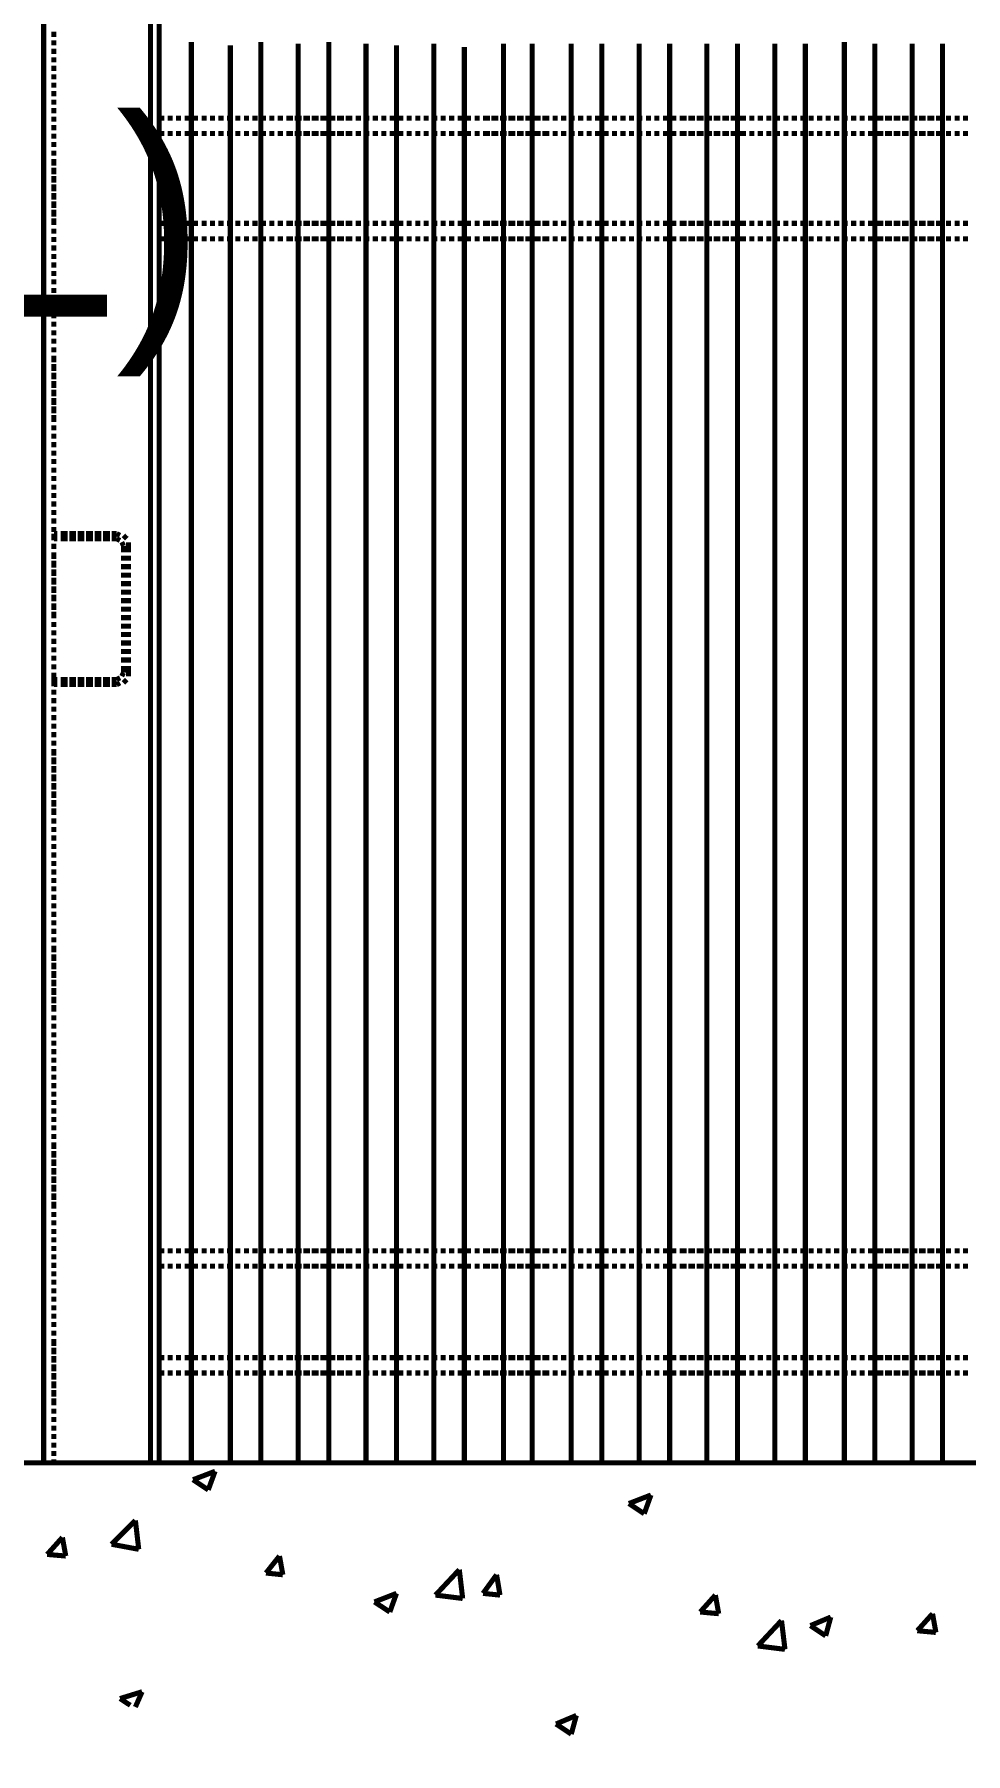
# Model space of a CAD drawing. Extents: x -2.4 to 13.4, y -16 to -5.
# Drawn here: x 5.116 to 6.031, y -13.238 to -11.548 of the extents above; entities that cross this region are included whole.
import ezdxf

# ---------------------------------------------------------------- set-up
doc = ezdxf.new("R2010")
doc.units = 0
doc.header["$MEASUREMENT"] = 0

msp = doc.modelspace()

# ---------------------------------------------------------------- linework, layer by layer
at = {"color": 0, "const_width": 0.005}
for points in [[(5.1253, -12.9522), (5.1253, -7.2188)], [(5.1253, -12.9522), (5.2387, -12.9522), (5.2387, -7.2188)], [(5.2303, -12.9522), (5.2303, -7.2188)], [(5.2387, -11.5955), (5.2387, -11.2688)], [(5.1353, -11.5505), (5.1353, -11.5455)], [(5.1353, -11.5589), (5.1353, -11.5539)], [(5.2704, -11.5555), (5.2704, -12.8822)], [(5.3087, -11.5589), (5.3087, -12.8639)], [(5.3387, -11.5555), (5.3387, -12.8955)], [(5.3753, -11.5572), (5.3753, -12.8588)], [(5.4054, -11.5555), (5.4054, -12.8505)], [(5.442, -11.5572), (5.442, -12.8389)], [(5.472, -11.5589), (5.472, -12.8605)], [(5.5086, -11.5572), (5.5086, -12.8838)], [(5.5386, -11.5605), (5.5386, -12.8538)], [(5.577, -11.5572), (5.577, -12.8722)], [(5.6053, -11.5572), (5.6053, -12.8405)], [(5.6437, -11.5572), (5.6437, -12.8588)], [(5.6737, -11.5572), (5.6737, -12.8672)], [(5.7104, -11.5572), (5.7104, -12.8522)], [(5.7404, -11.5572), (5.7404, -12.8472)], [(5.777, -11.5572), (5.777, -12.8739)], [(5.807, -11.5572), (5.807, -12.8639)], [(5.8437, -11.5572), (5.8437, -12.8872)], [(5.8737, -11.5572), (5.8737, -12.8605)], [(5.912, -11.5555), (5.912, -12.8772)], [(5.942, -11.5572), (5.942, -12.8788)], [(5.9787, -11.5572), (5.9787, -12.8905)], [(6.0086, -11.5572), (6.0086, -12.8772)], [(5.1353, -11.5672), (5.1353, -11.5622)], [(5.1353, -11.5755), (5.1353, -11.5705)], [(5.1353, -11.5839), (5.1353, -11.5788)], [(5.1353, -11.5922), (5.1353, -11.5872)], [(5.1353, -11.6005), (5.1353, -11.5955)], [(5.1353, -11.6088), (5.1353, -11.6038)], [(5.1353, -11.6172), (5.1353, -11.6122)], [(5.1353, -11.6255), (5.1353, -11.6205)], [(5.1353, -11.6338), (5.1353, -11.6288)], [(5.1353, -11.6422), (5.1353, -11.6372)], [(5.1353, -11.6505), (5.1353, -11.6455)], [(5.2387, -11.6305), (5.2437, -11.6305)], [(5.2387, -11.6455), (5.2437, -11.6455)], [(5.247, -11.6305), (5.252, -11.6305)], [(5.247, -11.6455), (5.252, -11.6455)], [(5.2553, -11.6305), (5.2603, -11.6305)], [(5.2553, -11.6455), (5.2603, -11.6455)], [(5.2637, -11.6305), (5.2687, -11.6305)], [(5.2637, -11.6455), (5.2687, -11.6455)], [(5.272, -11.6305), (5.277, -11.6305)], [(5.272, -11.6455), (5.277, -11.6455)], [(5.2804, -11.6305), (5.2853, -11.6305)], [(5.2804, -11.6455), (5.2853, -11.6455)], [(5.2886, -11.6305), (5.2937, -11.6305)], [(5.2886, -11.6455), (5.2937, -11.6455)], [(5.297, -11.6305), (5.302, -11.6305)], [(5.297, -11.6455), (5.302, -11.6455)], [(5.3054, -11.6305), (5.3104, -11.6305)], [(5.3054, -11.6455), (5.3104, -11.6455)], [(5.3137, -11.6305), (5.3186, -11.6305)], [(5.3137, -11.6455), (5.3186, -11.6455)], [(5.322, -11.6305), (5.327, -11.6305)], [(5.322, -11.6455), (5.327, -11.6455)], [(5.3303, -11.6305), (5.3354, -11.6305)], [(5.3303, -11.6455), (5.3354, -11.6455)], [(5.3387, -11.6305), (5.3437, -11.6305)], [(5.3387, -11.6455), (5.3437, -11.6455)], [(5.347, -11.6305), (5.352, -11.6305)], [(5.347, -11.6455), (5.352, -11.6455)], [(5.3553, -11.6305), (5.3603, -11.6305)], [(5.3553, -11.6455), (5.3603, -11.6455)], [(5.3637, -11.6305), (5.3704, -11.6305)], [(5.3637, -11.6455), (5.3704, -11.6455)], [(5.372, -11.6305), (5.3787, -11.6305)], [(5.372, -11.6455), (5.3787, -11.6455)], [(5.3803, -11.6305), (5.387, -11.6305)], [(5.3803, -11.6455), (5.387, -11.6455)], [(5.3887, -11.6305), (5.3954, -11.6305)], [(5.3887, -11.6455), (5.3954, -11.6455)], [(5.397, -11.6305), (5.4037, -11.6305)], [(5.397, -11.6455), (5.4037, -11.6455)], [(5.4054, -11.6305), (5.412, -11.6305)], [(5.4054, -11.6455), (5.412, -11.6455)], [(5.4136, -11.6305), (5.4203, -11.6305)], [(5.4136, -11.6455), (5.4203, -11.6455)], [(5.422, -11.6305), (5.4287, -11.6305)], [(5.422, -11.6455), (5.4287, -11.6455)], [(5.432, -11.6305), (5.437, -11.6305)], [(5.432, -11.6455), (5.437, -11.6455)], [(5.4403, -11.6305), (5.4453, -11.6305)], [(5.4403, -11.6455), (5.4453, -11.6455)], [(5.4487, -11.6305), (5.4537, -11.6305)], [(5.4487, -11.6455), (5.4537, -11.6455)], [(5.457, -11.6305), (5.462, -11.6305)], [(5.457, -11.6455), (5.462, -11.6455)], [(5.4654, -11.6305), (5.4703, -11.6305)], [(5.4654, -11.6455), (5.4703, -11.6455)], [(5.4737, -11.6305), (5.4787, -11.6305)], [(5.4737, -11.6455), (5.4787, -11.6455)], [(5.482, -11.6305), (5.487, -11.6305)], [(5.482, -11.6455), (5.487, -11.6455)], [(5.4904, -11.6305), (5.4954, -11.6305)], [(5.4904, -11.6455), (5.4954, -11.6455)], [(5.4987, -11.6305), (5.5037, -11.6305)], [(5.4987, -11.6455), (5.5037, -11.6455)], [(5.507, -11.6305), (5.512, -11.6305)], [(5.507, -11.6455), (5.512, -11.6455)], [(5.5153, -11.6305), (5.5204, -11.6305)], [(5.5153, -11.6455), (5.5204, -11.6455)], [(5.5237, -11.6305), (5.5287, -11.6305)], [(5.5237, -11.6455), (5.5287, -11.6455)], [(5.532, -11.6305), (5.537, -11.6305)], [(5.532, -11.6455), (5.537, -11.6455)], [(5.5403, -11.6305), (5.5453, -11.6305)], [(5.5403, -11.6455), (5.5453, -11.6455)], [(5.5487, -11.6305), (5.5537, -11.6305)], [(5.5487, -11.6455), (5.5537, -11.6455)], [(5.557, -11.6305), (5.5637, -11.6305)], [(5.557, -11.6455), (5.5637, -11.6455)], [(5.5653, -11.6305), (5.572, -11.6305)], [(5.5653, -11.6455), (5.572, -11.6455)], [(5.5737, -11.6305), (5.5803, -11.6305)], [(5.5737, -11.6455), (5.5803, -11.6455)], [(5.582, -11.6305), (5.5887, -11.6305)], [(5.582, -11.6455), (5.5887, -11.6455)], [(5.5904, -11.6305), (5.597, -11.6305)], [(5.5904, -11.6455), (5.597, -11.6455)], [(5.5987, -11.6305), (5.6053, -11.6305)], [(5.5987, -11.6455), (5.6053, -11.6455)], [(5.607, -11.6305), (5.6137, -11.6305)], [(5.607, -11.6455), (5.6137, -11.6455)], [(5.6154, -11.6305), (5.622, -11.6305)], [(5.6154, -11.6455), (5.622, -11.6455)], [(5.6253, -11.6305), (5.6303, -11.6305)], [(5.6253, -11.6455), (5.6303, -11.6455)], [(5.6336, -11.6305), (5.6387, -11.6305)], [(5.6336, -11.6455), (5.6387, -11.6455)], [(5.642, -11.6305), (5.647, -11.6305)], [(5.642, -11.6455), (5.647, -11.6455)], [(5.6504, -11.6305), (5.6554, -11.6305)], [(5.6504, -11.6455), (5.6554, -11.6455)], [(5.6587, -11.6305), (5.6636, -11.6305)], [(5.6587, -11.6455), (5.6636, -11.6455)], [(5.667, -11.6305), (5.672, -11.6305)], [(5.667, -11.6455), (5.672, -11.6455)], [(5.6753, -11.6305), (5.6804, -11.6305)], [(5.6753, -11.6455), (5.6804, -11.6455)], [(5.6837, -11.6305), (5.6887, -11.6305)], [(5.6837, -11.6455), (5.6887, -11.6455)], [(5.692, -11.6305), (5.697, -11.6305)], [(5.692, -11.6455), (5.697, -11.6455)], [(5.7003, -11.6305), (5.7053, -11.6305)], [(5.7003, -11.6455), (5.7053, -11.6455)], [(5.7087, -11.6305), (5.7137, -11.6305)], [(5.7087, -11.6455), (5.7137, -11.6455)], [(5.717, -11.6305), (5.722, -11.6305)], [(5.717, -11.6455), (5.722, -11.6455)], [(5.7253, -11.6305), (5.7303, -11.6305)], [(5.7253, -11.6455), (5.7303, -11.6455)], [(5.7337, -11.6305), (5.7387, -11.6305)], [(5.7337, -11.6455), (5.7387, -11.6455)], [(5.742, -11.6305), (5.747, -11.6305)], [(5.742, -11.6455), (5.747, -11.6455)], [(5.7503, -11.6305), (5.757, -11.6305)], [(5.7503, -11.6455), (5.757, -11.6455)], [(5.7586, -11.6305), (5.7653, -11.6305)], [(5.7586, -11.6455), (5.7653, -11.6455)], [(5.767, -11.6305), (5.7737, -11.6305)], [(5.767, -11.6455), (5.7737, -11.6455)], [(5.7754, -11.6305), (5.782, -11.6305)], [(5.7754, -11.6455), (5.782, -11.6455)], [(5.7837, -11.6305), (5.7903, -11.6305)], [(5.7837, -11.6455), (5.7903, -11.6455)], [(5.792, -11.6305), (5.7987, -11.6305)], [(5.792, -11.6455), (5.7987, -11.6455)], [(5.8003, -11.6305), (5.807, -11.6305)], [(5.8003, -11.6455), (5.807, -11.6455)], [(5.8087, -11.6305), (5.8153, -11.6305)], [(5.8087, -11.6455), (5.8153, -11.6455)], [(5.8186, -11.6305), (5.8237, -11.6305)], [(5.8186, -11.6455), (5.8237, -11.6455)], [(5.827, -11.6305), (5.832, -11.6305)], [(5.827, -11.6455), (5.832, -11.6455)], [(5.8354, -11.6305), (5.8404, -11.6305)], [(5.8354, -11.6455), (5.8404, -11.6455)], [(5.8437, -11.6305), (5.8487, -11.6305)], [(5.8437, -11.6455), (5.8487, -11.6455)], [(5.852, -11.6305), (5.857, -11.6305)], [(5.852, -11.6455), (5.857, -11.6455)], [(5.8603, -11.6305), (5.8654, -11.6305)], [(5.8603, -11.6455), (5.8654, -11.6455)], [(5.8687, -11.6305), (5.8737, -11.6305)], [(5.8687, -11.6455), (5.8737, -11.6455)], [(5.877, -11.6305), (5.882, -11.6305)], [(5.877, -11.6455), (5.882, -11.6455)], [(5.8853, -11.6305), (5.8903, -11.6305)], [(5.8853, -11.6455), (5.8903, -11.6455)], [(5.8937, -11.6305), (5.8987, -11.6305)], [(5.8937, -11.6455), (5.8987, -11.6455)], [(5.902, -11.6305), (5.907, -11.6305)], [(5.902, -11.6455), (5.907, -11.6455)], [(5.9103, -11.6305), (5.9153, -11.6305)], [(5.9103, -11.6455), (5.9153, -11.6455)], [(5.9187, -11.6305), (5.9237, -11.6305)], [(5.9187, -11.6455), (5.9237, -11.6455)], [(5.927, -11.6305), (5.932, -11.6305)], [(5.927, -11.6455), (5.932, -11.6455)], [(5.9354, -11.6305), (5.9403, -11.6305)], [(5.9354, -11.6455), (5.9403, -11.6455)], [(5.9436, -11.6305), (5.9503, -11.6305)], [(5.9436, -11.6455), (5.9503, -11.6455)], [(5.952, -11.6305), (5.9587, -11.6305)], [(5.952, -11.6455), (5.9587, -11.6455)], [(5.9604, -11.6305), (5.967, -11.6305)], [(5.9604, -11.6455), (5.967, -11.6455)], [(5.9687, -11.6305), (5.9753, -11.6305)], [(5.9687, -11.6455), (5.9753, -11.6455)], [(5.977, -11.6305), (5.9837, -11.6305)], [(5.977, -11.6455), (5.9837, -11.6455)], [(5.9853, -11.6305), (5.992, -11.6305)], [(5.9853, -11.6455), (5.992, -11.6455)], [(5.9937, -11.6305), (6.0003, -11.6305)], [(5.9937, -11.6455), (6.0003, -11.6455)], [(6.002, -11.6305), (6.0086, -11.6305)], [(6.002, -11.6455), (6.0086, -11.6455)], [(6.012, -11.6305), (6.017, -11.6305)], [(6.012, -11.6455), (6.017, -11.6455)], [(6.0204, -11.6305), (6.0254, -11.6305)], [(6.0204, -11.6455), (6.0254, -11.6455)], [(6.0287, -11.6305), (6.0337, -11.6305)], [(6.0287, -11.6455), (6.0337, -11.6455)], [(5.1353, -11.6588), (5.1353, -11.6539)], [(5.1353, -11.6672), (5.1353, -11.6622)], [(5.1353, -11.6772), (5.1353, -11.6705)], [(5.1353, -11.6855), (5.1353, -11.6789)], [(5.1353, -11.6938), (5.1353, -11.6872)], [(5.1353, -11.7022), (5.1353, -11.6955)], [(5.1353, -11.7105), (5.1353, -11.7038)], [(5.1353, -11.7188), (5.1353, -11.7122)], [(5.1353, -11.7272), (5.1353, -11.7205)], [(5.1353, -11.7355), (5.1353, -11.7288)], [(5.1353, -11.7439), (5.1353, -11.7389)], [(5.1353, -11.7522), (5.1353, -11.7472)], [(5.2387, -11.7338), (5.2437, -11.7338)], [(5.247, -11.7338), (5.252, -11.7338)], [(5.2553, -11.7338), (5.2603, -11.7338)], [(5.2637, -11.7338), (5.2687, -11.7338)], [(5.272, -11.7338), (5.277, -11.7338)], [(5.2804, -11.7338), (5.2853, -11.7338)], [(5.2886, -11.7338), (5.2937, -11.7338)], [(5.297, -11.7338), (5.302, -11.7338)], [(5.3054, -11.7338), (5.3104, -11.7338)], [(5.3137, -11.7338), (5.3186, -11.7338)], [(5.322, -11.7338), (5.327, -11.7338)], [(5.3303, -11.7338), (5.3354, -11.7338)], [(5.3387, -11.7338), (5.3437, -11.7338)], [(5.347, -11.7338), (5.352, -11.7338)], [(5.3553, -11.7338), (5.3603, -11.7338)], [(5.3637, -11.7338), (5.3704, -11.7338)], [(5.372, -11.7338), (5.3787, -11.7338)], [(5.3803, -11.7338), (5.387, -11.7338)], [(5.3887, -11.7338), (5.3954, -11.7338)], [(5.397, -11.7338), (5.4037, -11.7338)], [(5.4054, -11.7338), (5.412, -11.7338)], [(5.4136, -11.7338), (5.4203, -11.7338)], [(5.422, -11.7338), (5.4287, -11.7338)], [(5.432, -11.7338), (5.437, -11.7338)], [(5.4403, -11.7338), (5.4453, -11.7338)], [(5.4487, -11.7338), (5.4537, -11.7338)], [(5.457, -11.7338), (5.462, -11.7338)], [(5.4654, -11.7338), (5.4703, -11.7338)], [(5.4737, -11.7338), (5.4787, -11.7338)], [(5.482, -11.7338), (5.487, -11.7338)], [(5.4904, -11.7338), (5.4954, -11.7338)], [(5.4987, -11.7338), (5.5037, -11.7338)], [(5.507, -11.7338), (5.512, -11.7338)], [(5.5153, -11.7338), (5.5204, -11.7338)], [(5.5237, -11.7338), (5.5287, -11.7338)], [(5.532, -11.7338), (5.537, -11.7338)], [(5.5403, -11.7338), (5.5453, -11.7338)], [(5.5487, -11.7338), (5.5537, -11.7338)], [(5.557, -11.7338), (5.5637, -11.7338)], [(5.5653, -11.7338), (5.572, -11.7338)], [(5.5737, -11.7338), (5.5803, -11.7338)], [(5.582, -11.7338), (5.5887, -11.7338)], [(5.5904, -11.7338), (5.597, -11.7338)], [(5.5987, -11.7338), (5.6053, -11.7338)], [(5.607, -11.7338), (5.6137, -11.7338)], [(5.6154, -11.7338), (5.622, -11.7338)], [(5.6253, -11.7338), (5.6303, -11.7338)], [(5.6336, -11.7338), (5.6387, -11.7338)], [(5.642, -11.7338), (5.647, -11.7338)], [(5.6504, -11.7338), (5.6554, -11.7338)], [(5.6587, -11.7338), (5.6636, -11.7338)], [(5.667, -11.7338), (5.672, -11.7338)], [(5.6753, -11.7338), (5.6804, -11.7338)], [(5.6837, -11.7338), (5.6887, -11.7338)], [(5.692, -11.7338), (5.697, -11.7338)], [(5.7003, -11.7338), (5.7053, -11.7338)], [(5.7087, -11.7338), (5.7137, -11.7338)], [(5.717, -11.7338), (5.722, -11.7338)], [(5.7253, -11.7338), (5.7303, -11.7338)], [(5.7337, -11.7338), (5.7387, -11.7338)], [(5.742, -11.7338), (5.747, -11.7338)], [(5.7503, -11.7338), (5.757, -11.7338)], [(5.7586, -11.7338), (5.7653, -11.7338)], [(5.767, -11.7338), (5.7737, -11.7338)], [(5.7754, -11.7338), (5.782, -11.7338)], [(5.7837, -11.7338), (5.7903, -11.7338)], [(5.792, -11.7338), (5.7987, -11.7338)], [(5.8003, -11.7338), (5.807, -11.7338)], [(5.8087, -11.7338), (5.8153, -11.7338)], [(5.8186, -11.7338), (5.8237, -11.7338)], [(5.827, -11.7338), (5.832, -11.7338)], [(5.8354, -11.7338), (5.8404, -11.7338)], [(5.8437, -11.7338), (5.8487, -11.7338)], [(5.852, -11.7338), (5.857, -11.7338)], [(5.8603, -11.7338), (5.8654, -11.7338)], [(5.8687, -11.7338), (5.8737, -11.7338)], [(5.877, -11.7338), (5.882, -11.7338)], [(5.8853, -11.7338), (5.8903, -11.7338)], [(5.8937, -11.7338), (5.8987, -11.7338)], [(5.902, -11.7338), (5.907, -11.7338)], [(5.9103, -11.7338), (5.9153, -11.7338)], [(5.9187, -11.7338), (5.9237, -11.7338)], [(5.927, -11.7338), (5.932, -11.7338)], [(5.9354, -11.7338), (5.9403, -11.7338)], [(5.9436, -11.7338), (5.9503, -11.7338)], [(5.952, -11.7338), (5.9587, -11.7338)], [(5.9604, -11.7338), (5.967, -11.7338)], [(5.9687, -11.7338), (5.9753, -11.7338)], [(5.977, -11.7338), (5.9837, -11.7338)], [(5.9853, -11.7338), (5.992, -11.7338)], [(5.9937, -11.7338), (6.0003, -11.7338)], [(6.002, -11.7338), (6.0086, -11.7338)], [(6.012, -11.7338), (6.017, -11.7338)], [(6.0204, -11.7338), (6.0254, -11.7338)], [(6.0287, -11.7338), (6.0337, -11.7338)], [(5.1353, -11.7605), (5.1353, -11.7555)], [(5.1353, -11.7688), (5.1353, -11.7638)], [(5.2387, -11.7489), (5.2437, -11.7489)], [(5.247, -11.7489), (5.252, -11.7489)], [(5.2553, -11.7489), (5.2603, -11.7489)], [(5.2637, -11.7489), (5.2687, -11.7489)], [(5.272, -11.7489), (5.277, -11.7489)], [(5.2804, -11.7489), (5.2853, -11.7489)], [(5.2886, -11.7489), (5.2937, -11.7489)], [(5.297, -11.7489), (5.302, -11.7489)], [(5.3054, -11.7489), (5.3104, -11.7489)], [(5.3137, -11.7489), (5.3186, -11.7489)], [(5.322, -11.7489), (5.327, -11.7489)], [(5.3303, -11.7489), (5.3354, -11.7489)], [(5.3387, -11.7489), (5.3437, -11.7489)], [(5.347, -11.7489), (5.352, -11.7489)], [(5.3553, -11.7489), (5.3603, -11.7489)], [(5.3637, -11.7489), (5.3704, -11.7489)], [(5.372, -11.7489), (5.3787, -11.7489)], [(5.3803, -11.7489), (5.387, -11.7489)], [(5.3887, -11.7489), (5.3954, -11.7489)], [(5.397, -11.7489), (5.4037, -11.7489)], [(5.4054, -11.7489), (5.412, -11.7489)], [(5.4136, -11.7489), (5.4203, -11.7489)], [(5.422, -11.7489), (5.4287, -11.7489)], [(5.432, -11.7489), (5.437, -11.7489)], [(5.4403, -11.7489), (5.4453, -11.7489)], [(5.4487, -11.7489), (5.4537, -11.7489)], [(5.457, -11.7489), (5.462, -11.7489)], [(5.4654, -11.7489), (5.4703, -11.7489)], [(5.4737, -11.7489), (5.4787, -11.7489)], [(5.482, -11.7489), (5.487, -11.7489)], [(5.4904, -11.7489), (5.4954, -11.7489)], [(5.4987, -11.7489), (5.5037, -11.7489)], [(5.507, -11.7489), (5.512, -11.7489)], [(5.5153, -11.7489), (5.5204, -11.7489)], [(5.5237, -11.7489), (5.5287, -11.7489)], [(5.532, -11.7489), (5.537, -11.7489)], [(5.5403, -11.7489), (5.5453, -11.7489)], [(5.5487, -11.7489), (5.5537, -11.7489)], [(5.557, -11.7489), (5.5637, -11.7489)], [(5.5653, -11.7489), (5.572, -11.7489)], [(5.5737, -11.7489), (5.5803, -11.7489)], [(5.582, -11.7489), (5.5887, -11.7489)], [(5.5904, -11.7489), (5.597, -11.7489)], [(5.5987, -11.7489), (5.6053, -11.7489)], [(5.607, -11.7489), (5.6137, -11.7489)], [(5.6154, -11.7489), (5.622, -11.7489)], [(5.6253, -11.7489), (5.6303, -11.7489)], [(5.6336, -11.7489), (5.6387, -11.7489)], [(5.642, -11.7489), (5.647, -11.7489)], [(5.6504, -11.7489), (5.6554, -11.7489)], [(5.6587, -11.7489), (5.6636, -11.7489)], [(5.667, -11.7489), (5.672, -11.7489)], [(5.6753, -11.7489), (5.6804, -11.7489)], [(5.6837, -11.7489), (5.6887, -11.7489)], [(5.692, -11.7489), (5.697, -11.7489)], [(5.7003, -11.7489), (5.7053, -11.7489)], [(5.7087, -11.7489), (5.7137, -11.7489)], [(5.717, -11.7489), (5.722, -11.7489)], [(5.7253, -11.7489), (5.7303, -11.7489)], [(5.7337, -11.7489), (5.7387, -11.7489)], [(5.742, -11.7489), (5.747, -11.7489)], [(5.7503, -11.7489), (5.757, -11.7489)], [(5.7586, -11.7489), (5.7653, -11.7489)], [(5.767, -11.7489), (5.7737, -11.7489)], [(5.7754, -11.7489), (5.782, -11.7489)], [(5.7837, -11.7489), (5.7903, -11.7489)], [(5.792, -11.7489), (5.7987, -11.7489)], [(5.8003, -11.7489), (5.807, -11.7489)], [(5.8087, -11.7489), (5.8153, -11.7489)], [(5.8186, -11.7489), (5.8237, -11.7489)], [(5.827, -11.7489), (5.832, -11.7489)], [(5.8354, -11.7489), (5.8404, -11.7489)], [(5.8437, -11.7489), (5.8487, -11.7489)], [(5.852, -11.7489), (5.857, -11.7489)], [(5.8603, -11.7489), (5.8654, -11.7489)], [(5.8687, -11.7489), (5.8737, -11.7489)], [(5.877, -11.7489), (5.882, -11.7489)], [(5.8853, -11.7489), (5.8903, -11.7489)], [(5.8937, -11.7489), (5.8987, -11.7489)], [(5.902, -11.7489), (5.907, -11.7489)], [(5.9103, -11.7489), (5.9153, -11.7489)], [(5.9187, -11.7489), (5.9237, -11.7489)], [(5.927, -11.7489), (5.932, -11.7489)], [(5.9354, -11.7489), (5.9403, -11.7489)], [(5.9436, -11.7489), (5.9503, -11.7489)], [(5.952, -11.7489), (5.9587, -11.7489)], [(5.9604, -11.7489), (5.967, -11.7489)], [(5.9687, -11.7489), (5.9753, -11.7489)], [(5.977, -11.7489), (5.9837, -11.7489)], [(5.9853, -11.7489), (5.992, -11.7489)], [(5.9937, -11.7489), (6.0003, -11.7489)], [(6.002, -11.7489), (6.0086, -11.7489)], [(6.012, -11.7489), (6.017, -11.7489)], [(6.0204, -11.7489), (6.0254, -11.7489)], [(6.0287, -11.7489), (6.0337, -11.7489)], [(5.1353, -11.7772), (5.1353, -11.7722)], [(5.1353, -11.7855), (5.1353, -11.7805)], [(5.1353, -11.7938), (5.1353, -11.7888)], [(5.1353, -11.8022), (5.1353, -11.7972)], [(5.1353, -11.8105), (5.1353, -11.8055)], [(5.1353, -11.8188), (5.1353, -11.8138)], [(5.1353, -11.8272), (5.1353, -11.8222)], [(5.1353, -11.8355), (5.1353, -11.8305)], [(5.1353, -11.8438), (5.1353, -11.8389)], [(5.1353, -11.8522), (5.1353, -11.8472)], [(5.1353, -11.8605), (5.1353, -11.8555)], [(5.1353, -11.8705), (5.1353, -11.8639)], [(5.1353, -11.8788), (5.1353, -11.8722)], [(5.1353, -11.8872), (5.1353, -11.8805)], [(5.1353, -11.8955), (5.1353, -11.8888)], [(5.1353, -11.9039), (5.1353, -11.8972)], [(5.1353, -11.9122), (5.1353, -11.9055)], [(5.1353, -11.9205), (5.1353, -11.9138)], [(5.1353, -11.9289), (5.1353, -11.9222)], [(5.1353, -11.9372), (5.1353, -11.9322)], [(5.1353, -11.9455), (5.1353, -11.9405)], [(5.1353, -11.9538), (5.1353, -11.9488)], [(5.1353, -11.9622), (5.1353, -11.9572)], [(5.1353, -11.9705), (5.1353, -11.9655)], [(5.1353, -11.9788), (5.1353, -11.9738)], [(5.1353, -11.9872), (5.1353, -11.9822)], [(5.1353, -11.9955), (5.1353, -11.9905)], [(5.1353, -12.0038), (5.1353, -11.9989)], [(5.1353, -12.0122), (5.1353, -12.0072)], [(5.1353, -12.0205), (5.1353, -12.0155)], [(5.1353, -12.0289), (5.1353, -12.0239)], [(5.1353, -12.0372), (5.1353, -12.0322)], [(5.1353, -12.0388), (5.1387, -12.0388)], [(5.1353, -12.0438), (5.1353, -12.0388)], [(5.1353, -12.0455), (5.1353, -12.0405)], [(5.1353, -12.0438), (5.1387, -12.0438)], [(5.1353, -12.0539), (5.1353, -12.0488)], [(5.142, -12.0388), (5.1487, -12.0388)], [(5.142, -12.0438), (5.1487, -12.0438)], [(5.1504, -12.0388), (5.157, -12.0388)], [(5.1504, -12.0438), (5.157, -12.0438)], [(5.1587, -12.0388), (5.1653, -12.0388)], [(5.1587, -12.0438), (5.1653, -12.0438)], [(5.167, -12.0388), (5.1737, -12.0388)], [(5.167, -12.0438), (5.1737, -12.0438)], [(5.1753, -12.0388), (5.182, -12.0388)], [(5.1753, -12.0438), (5.182, -12.0438)], [(5.1837, -12.0388), (5.1903, -12.0388)], [(5.1837, -12.0438), (5.1903, -12.0438)], [(5.192, -12.0388), (5.197, -12.0388)], [(5.192, -12.0438), (5.197, -12.0438)], [(5.2003, -12.0405), (5.197, -12.0388)], [(5.2003, -12.0455), (5.197, -12.0438)], [(5.2037, -12.0505), (5.202, -12.0472)], [(5.207, -12.0438), (5.2053, -12.0422), (5.2037, -12.0405)], [(5.2037, -12.0505), (5.2037, -12.0572)], [(5.2087, -12.0505), (5.2087, -12.0472)], [(5.2087, -12.0505), (5.2087, -12.0572)], [(5.1353, -12.0638), (5.1353, -12.0572)], [(5.1353, -12.0722), (5.1353, -12.0655)], [(5.2037, -12.0605), (5.2037, -12.0655)], [(5.2037, -12.0688), (5.2037, -12.0738)], [(5.2087, -12.0605), (5.2087, -12.0655)], [(5.2087, -12.0688), (5.2087, -12.0738)], [(5.1353, -12.0805), (5.1353, -12.0738)], [(5.1353, -12.0889), (5.1353, -12.0822)], [(5.2037, -12.0772), (5.2037, -12.0822)], [(5.2037, -12.0855), (5.2037, -12.0905)], [(5.2087, -12.0772), (5.2087, -12.0822)], [(5.2087, -12.0855), (5.2087, -12.0905)], [(5.1353, -12.0972), (5.1353, -12.0905)], [(5.1353, -12.1055), (5.1353, -12.0988)], [(5.2037, -12.0938), (5.2037, -12.0988)], [(5.2037, -12.1022), (5.2037, -12.1072)], [(5.2087, -12.0938), (5.2087, -12.0988)], [(5.2087, -12.1022), (5.2087, -12.1072)], [(5.1353, -12.1139), (5.1353, -12.1072)], [(5.1353, -12.1222), (5.1353, -12.1155)], [(5.2037, -12.1105), (5.2037, -12.1155)], [(5.2037, -12.1189), (5.2037, -12.1239)], [(5.2087, -12.1105), (5.2087, -12.1155)], [(5.2087, -12.1189), (5.2087, -12.1239)], [(5.1353, -12.1305), (5.1353, -12.1255)], [(5.1353, -12.1388), (5.1353, -12.1338)], [(5.2037, -12.1272), (5.2037, -12.1322)], [(5.2037, -12.1355), (5.2037, -12.1405)], [(5.2087, -12.1272), (5.2087, -12.1322)], [(5.2087, -12.1355), (5.2087, -12.1405)], [(5.1353, -12.1472), (5.1353, -12.1422)], [(5.1353, -12.1555), (5.1353, -12.1505)], [(5.2037, -12.1438), (5.2037, -12.1489)], [(5.2037, -12.1522), (5.2037, -12.1572)], [(5.2087, -12.1438), (5.2087, -12.1489)], [(5.2087, -12.1522), (5.2087, -12.1572)], [(5.1353, -12.1638), (5.1353, -12.1588)], [(5.1353, -12.1722), (5.1353, -12.1672)], [(5.2037, -12.1605), (5.2037, -12.1655)], [(5.2037, -12.1688), (5.2037, -12.1755)], [(5.2087, -12.1605), (5.2087, -12.1655)], [(5.2087, -12.1688), (5.2087, -12.1755)], [(5.1353, -12.1805), (5.1353, -12.1755)], [(5.1387, -12.1822), (5.1353, -12.1822), (5.1353, -12.1872)], [(5.1353, -12.1888), (5.1353, -12.1839)], [(5.1387, -12.1872), (5.1353, -12.1872)], [(5.1487, -12.1822), (5.142, -12.1822)], [(5.1487, -12.1872), (5.142, -12.1872)], [(5.157, -12.1822), (5.1504, -12.1822)], [(5.157, -12.1872), (5.1504, -12.1872)], [(5.1653, -12.1822), (5.1587, -12.1822)], [(5.1653, -12.1872), (5.1587, -12.1872)], [(5.1737, -12.1822), (5.167, -12.1822)], [(5.1737, -12.1872), (5.167, -12.1872)], [(5.182, -12.1822), (5.1753, -12.1822)], [(5.182, -12.1872), (5.1753, -12.1872)], [(5.1903, -12.1822), (5.1837, -12.1822)], [(5.1903, -12.1872), (5.1837, -12.1872)], [(5.197, -12.1822), (5.192, -12.1822)], [(5.197, -12.1872), (5.192, -12.1872)], [(5.197, -12.1822), (5.2003, -12.1805)], [(5.197, -12.1872), (5.2003, -12.1855)], [(5.202, -12.1789), (5.2037, -12.1755)], [(5.2037, -12.1855), (5.2053, -12.1839), (5.207, -12.1822)], [(5.2087, -12.1789), (5.2087, -12.1755)], [(5.1353, -12.1972), (5.1353, -12.1922)], [(5.1353, -12.2055), (5.1353, -12.2005)], [(5.1353, -12.2139), (5.1353, -12.2089)], [(5.1353, -12.2222), (5.1353, -12.2172)], [(5.1353, -12.2305), (5.1353, -12.2255)], [(5.1353, -12.2389), (5.1353, -12.2338)], [(5.1353, -12.2472), (5.1353, -12.2422)], [(5.1353, -12.2572), (5.1353, -12.2505)], [(5.1353, -12.2655), (5.1353, -12.2588)], [(5.1353, -12.2739), (5.1353, -12.2672)], [(5.1353, -12.2822), (5.1353, -12.2755)], [(5.1353, -12.2905), (5.1353, -12.2838)], [(5.1353, -12.2988), (5.1353, -12.2922)], [(5.1353, -12.3072), (5.1353, -12.3005)], [(5.1353, -12.3155), (5.1353, -12.3089)], [(5.1353, -12.3238), (5.1353, -12.3188)], [(5.1353, -12.3322), (5.1353, -12.3272)], [(5.1353, -12.3405), (5.1353, -12.3355)], [(5.1353, -12.3488), (5.1353, -12.3438)], [(5.1353, -12.3572), (5.1353, -12.3522)], [(5.1353, -12.3655), (5.1353, -12.3605)], [(5.1353, -12.3739), (5.1353, -12.3689)], [(5.1353, -12.3822), (5.1353, -12.3772)], [(5.1353, -12.3905), (5.1353, -12.3855)], [(5.1353, -12.3989), (5.1353, -12.3938)], [(5.1353, -12.4072), (5.1353, -12.4022)], [(5.1353, -12.4155), (5.1353, -12.4105)], [(5.1353, -12.4238), (5.1353, -12.4188)], [(5.1353, -12.4322), (5.1353, -12.4272)], [(5.1353, -12.4405), (5.1353, -12.4355)], [(5.1353, -12.4505), (5.1353, -12.4438)], [(5.1353, -12.4589), (5.1353, -12.4522)], [(5.1353, -12.4672), (5.1353, -12.4605)], [(5.1353, -12.4755), (5.1353, -12.4688)], [(5.1353, -12.4838), (5.1353, -12.4772)], [(5.1353, -12.4922), (5.1353, -12.4855)], [(5.1353, -12.5005), (5.1353, -12.4939)], [(5.1353, -12.5088), (5.1353, -12.5022)], [(5.1353, -12.5172), (5.1353, -12.5122)], [(5.1353, -12.5255), (5.1353, -12.5205)], [(5.1353, -12.5338), (5.1353, -12.5289)], [(5.1353, -12.5422), (5.1353, -12.5372)], [(5.1353, -12.5505), (5.1353, -12.5455)], [(5.1353, -12.5589), (5.1353, -12.5539)], [(5.1353, -12.5672), (5.1353, -12.5622)], [(5.1353, -12.5755), (5.1353, -12.5705)], [(5.1353, -12.5839), (5.1353, -12.5788)], [(5.1353, -12.5922), (5.1353, -12.5872)], [(5.1353, -12.6005), (5.1353, -12.5955)], [(5.1353, -12.6088), (5.1353, -12.6038)], [(5.2387, -12.9255), (5.2387, -12.5972)], [(5.1353, -12.6172), (5.1353, -12.6122)], [(5.1353, -12.6255), (5.1353, -12.6205)], [(5.1353, -12.6338), (5.1353, -12.6288)], [(5.1353, -12.6438), (5.1353, -12.6372)], [(5.1353, -12.6522), (5.1353, -12.6455)], [(5.1353, -12.6605), (5.1353, -12.6539)], [(5.1353, -12.6688), (5.1353, -12.6622)], [(5.1353, -12.6772), (5.1353, -12.6705)], [(5.1353, -12.6855), (5.1353, -12.6789)], [(5.1353, -12.6938), (5.1353, -12.6872)], [(5.1353, -12.7022), (5.1353, -12.6955)], [(5.1353, -12.7105), (5.1353, -12.7055)], [(5.1353, -12.7188), (5.1353, -12.7139)], [(5.1353, -12.7272), (5.1353, -12.7222)], [(5.1353, -12.7355), (5.1353, -12.7305)], [(5.1353, -12.7439), (5.1353, -12.7389)], [(5.2387, -12.7439), (5.2437, -12.7439)], [(5.247, -12.7439), (5.252, -12.7439)], [(5.2553, -12.7439), (5.2603, -12.7439)], [(5.2637, -12.7439), (5.2687, -12.7439)], [(5.272, -12.7439), (5.277, -12.7439)], [(5.2804, -12.7439), (5.2853, -12.7439)], [(5.2886, -12.7439), (5.2937, -12.7439)], [(5.297, -12.7439), (5.302, -12.7439)], [(5.3054, -12.7439), (5.3104, -12.7439)], [(5.3137, -12.7439), (5.3186, -12.7439)], [(5.322, -12.7439), (5.327, -12.7439)], [(5.3303, -12.7439), (5.3354, -12.7439)], [(5.3387, -12.7439), (5.3437, -12.7439)], [(5.347, -12.7439), (5.352, -12.7439)], [(5.3553, -12.7439), (5.3603, -12.7439)], [(5.3637, -12.7439), (5.3704, -12.7439)], [(5.372, -12.7439), (5.3787, -12.7439)], [(5.3803, -12.7439), (5.387, -12.7439)], [(5.3887, -12.7439), (5.3954, -12.7439)], [(5.397, -12.7439), (5.4037, -12.7439)], [(5.4054, -12.7439), (5.412, -12.7439)], [(5.4136, -12.7439), (5.4203, -12.7439)], [(5.422, -12.7439), (5.4287, -12.7439)], [(5.432, -12.7439), (5.437, -12.7439)], [(5.4403, -12.7439), (5.4453, -12.7439)], [(5.4487, -12.7439), (5.4537, -12.7439)], [(5.457, -12.7439), (5.462, -12.7439)], [(5.4654, -12.7439), (5.4703, -12.7439)], [(5.4737, -12.7439), (5.4787, -12.7439)], [(5.482, -12.7439), (5.487, -12.7439)], [(5.4904, -12.7439), (5.4954, -12.7439)], [(5.4987, -12.7439), (5.5037, -12.7439)], [(5.507, -12.7439), (5.512, -12.7439)], [(5.5153, -12.7439), (5.5204, -12.7439)], [(5.5237, -12.7439), (5.5287, -12.7439)], [(5.532, -12.7439), (5.537, -12.7439)], [(5.5403, -12.7439), (5.5453, -12.7439)], [(5.5487, -12.7439), (5.5537, -12.7439)], [(5.557, -12.7439), (5.5637, -12.7439)], [(5.5653, -12.7439), (5.572, -12.7439)], [(5.5737, -12.7439), (5.5803, -12.7439)], [(5.582, -12.7439), (5.5887, -12.7439)], [(5.5904, -12.7439), (5.597, -12.7439)], [(5.5987, -12.7439), (5.6053, -12.7439)], [(5.607, -12.7439), (5.6137, -12.7439)], [(5.6154, -12.7439), (5.622, -12.7439)], [(5.6253, -12.7439), (5.6303, -12.7439)], [(5.6336, -12.7439), (5.6387, -12.7439)], [(5.642, -12.7439), (5.647, -12.7439)], [(5.6504, -12.7439), (5.6554, -12.7439)], [(5.6587, -12.7439), (5.6636, -12.7439)], [(5.667, -12.7439), (5.672, -12.7439)], [(5.6753, -12.7439), (5.6804, -12.7439)], [(5.6837, -12.7439), (5.6887, -12.7439)], [(5.692, -12.7439), (5.697, -12.7439)], [(5.7003, -12.7439), (5.7053, -12.7439)], [(5.7087, -12.7439), (5.7137, -12.7439)], [(5.717, -12.7439), (5.722, -12.7439)], [(5.7253, -12.7439), (5.7303, -12.7439)], [(5.7337, -12.7439), (5.7387, -12.7439)], [(5.742, -12.7439), (5.747, -12.7439)], [(5.7503, -12.7439), (5.757, -12.7439)], [(5.7586, -12.7439), (5.7653, -12.7439)], [(5.767, -12.7439), (5.7737, -12.7439)], [(5.7754, -12.7439), (5.782, -12.7439)], [(5.7837, -12.7439), (5.7903, -12.7439)], [(5.792, -12.7439), (5.7987, -12.7439)], [(5.8003, -12.7439), (5.807, -12.7439)], [(5.8087, -12.7439), (5.8153, -12.7439)], [(5.8186, -12.7439), (5.8237, -12.7439)], [(5.827, -12.7439), (5.832, -12.7439)], [(5.8354, -12.7439), (5.8404, -12.7439)], [(5.8437, -12.7439), (5.8487, -12.7439)], [(5.852, -12.7439), (5.857, -12.7439)], [(5.8603, -12.7439), (5.8654, -12.7439)], [(5.8687, -12.7439), (5.8737, -12.7439)], [(5.877, -12.7439), (5.882, -12.7439)], [(5.8853, -12.7439), (5.8903, -12.7439)], [(5.8937, -12.7439), (5.8987, -12.7439)], [(5.902, -12.7439), (5.907, -12.7439)], [(5.9103, -12.7439), (5.9153, -12.7439)], [(5.9187, -12.7439), (5.9237, -12.7439)], [(5.927, -12.7439), (5.932, -12.7439)], [(5.9354, -12.7439), (5.9403, -12.7439)], [(5.9436, -12.7439), (5.9503, -12.7439)], [(5.952, -12.7439), (5.9587, -12.7439)], [(5.9604, -12.7439), (5.967, -12.7439)], [(5.9687, -12.7439), (5.9753, -12.7439)], [(5.977, -12.7439), (5.9837, -12.7439)], [(5.9853, -12.7439), (5.992, -12.7439)], [(5.9937, -12.7439), (6.0003, -12.7439)], [(6.002, -12.7439), (6.0086, -12.7439)], [(6.012, -12.7439), (6.017, -12.7439)], [(6.0204, -12.7439), (6.0254, -12.7439)], [(6.0287, -12.7439), (6.0337, -12.7439)], [(5.1353, -12.7522), (5.1353, -12.7472)], [(5.1353, -12.7605), (5.1353, -12.7555)], [(5.2387, -12.7588), (5.2437, -12.7588)], [(5.247, -12.7588), (5.252, -12.7588)], [(5.2553, -12.7588), (5.2603, -12.7588)], [(5.2637, -12.7588), (5.2687, -12.7588)], [(5.272, -12.7588), (5.277, -12.7588)], [(5.2804, -12.7588), (5.2853, -12.7588)], [(5.2886, -12.7588), (5.2937, -12.7588)], [(5.297, -12.7588), (5.302, -12.7588)], [(5.3054, -12.7588), (5.3104, -12.7588)], [(5.3137, -12.7588), (5.3186, -12.7588)], [(5.322, -12.7588), (5.327, -12.7588)], [(5.3303, -12.7588), (5.3354, -12.7588)], [(5.3387, -12.7588), (5.3437, -12.7588)], [(5.347, -12.7588), (5.352, -12.7588)], [(5.3553, -12.7588), (5.3603, -12.7588)], [(5.3637, -12.7588), (5.3704, -12.7588)], [(5.372, -12.7588), (5.3787, -12.7588)], [(5.3803, -12.7588), (5.387, -12.7588)], [(5.3887, -12.7588), (5.3954, -12.7588)], [(5.397, -12.7588), (5.4037, -12.7588)], [(5.4054, -12.7588), (5.412, -12.7588)], [(5.4136, -12.7588), (5.4203, -12.7588)], [(5.422, -12.7588), (5.4287, -12.7588)], [(5.432, -12.7588), (5.437, -12.7588)], [(5.4403, -12.7588), (5.4453, -12.7588)], [(5.4487, -12.7588), (5.4537, -12.7588)], [(5.457, -12.7588), (5.462, -12.7588)], [(5.4654, -12.7588), (5.4703, -12.7588)], [(5.4737, -12.7588), (5.4787, -12.7588)], [(5.482, -12.7588), (5.487, -12.7588)], [(5.4904, -12.7588), (5.4954, -12.7588)], [(5.4987, -12.7588), (5.5037, -12.7588)], [(5.507, -12.7588), (5.512, -12.7588)], [(5.5153, -12.7588), (5.5204, -12.7588)], [(5.5237, -12.7588), (5.5287, -12.7588)], [(5.532, -12.7588), (5.537, -12.7588)], [(5.5403, -12.7588), (5.5453, -12.7588)], [(5.5487, -12.7588), (5.5537, -12.7588)], [(5.557, -12.7588), (5.5637, -12.7588)], [(5.5653, -12.7588), (5.572, -12.7588)], [(5.5737, -12.7588), (5.5803, -12.7588)], [(5.582, -12.7588), (5.5887, -12.7588)], [(5.5904, -12.7588), (5.597, -12.7588)], [(5.5987, -12.7588), (5.6053, -12.7588)], [(5.607, -12.7588), (5.6137, -12.7588)], [(5.6154, -12.7588), (5.622, -12.7588)], [(5.6253, -12.7588), (5.6303, -12.7588)], [(5.6336, -12.7588), (5.6387, -12.7588)], [(5.642, -12.7588), (5.647, -12.7588)], [(5.6504, -12.7588), (5.6554, -12.7588)], [(5.6587, -12.7588), (5.6636, -12.7588)], [(5.667, -12.7588), (5.672, -12.7588)], [(5.6753, -12.7588), (5.6804, -12.7588)], [(5.6837, -12.7588), (5.6887, -12.7588)], [(5.692, -12.7588), (5.697, -12.7588)], [(5.7003, -12.7588), (5.7053, -12.7588)], [(5.7087, -12.7588), (5.7137, -12.7588)], [(5.717, -12.7588), (5.722, -12.7588)], [(5.7253, -12.7588), (5.7303, -12.7588)], [(5.7337, -12.7588), (5.7387, -12.7588)], [(5.742, -12.7588), (5.747, -12.7588)], [(5.7503, -12.7588), (5.757, -12.7588)], [(5.7586, -12.7588), (5.7653, -12.7588)], [(5.767, -12.7588), (5.7737, -12.7588)], [(5.7754, -12.7588), (5.782, -12.7588)], [(5.7837, -12.7588), (5.7903, -12.7588)], [(5.792, -12.7588), (5.7987, -12.7588)], [(5.8003, -12.7588), (5.807, -12.7588)], [(5.8087, -12.7588), (5.8153, -12.7588)], [(5.8186, -12.7588), (5.8237, -12.7588)], [(5.827, -12.7588), (5.832, -12.7588)], [(5.8354, -12.7588), (5.8404, -12.7588)], [(5.8437, -12.7588), (5.8487, -12.7588)], [(5.852, -12.7588), (5.857, -12.7588)], [(5.8603, -12.7588), (5.8654, -12.7588)], [(5.8687, -12.7588), (5.8737, -12.7588)], [(5.877, -12.7588), (5.882, -12.7588)], [(5.8853, -12.7588), (5.8903, -12.7588)], [(5.8937, -12.7588), (5.8987, -12.7588)], [(5.902, -12.7588), (5.907, -12.7588)], [(5.9103, -12.7588), (5.9153, -12.7588)], [(5.9187, -12.7588), (5.9237, -12.7588)], [(5.927, -12.7588), (5.932, -12.7588)], [(5.9354, -12.7588), (5.9403, -12.7588)], [(5.9436, -12.7588), (5.9503, -12.7588)], [(5.952, -12.7588), (5.9587, -12.7588)], [(5.9604, -12.7588), (5.967, -12.7588)], [(5.9687, -12.7588), (5.9753, -12.7588)], [(5.977, -12.7588), (5.9837, -12.7588)], [(5.9853, -12.7588), (5.992, -12.7588)], [(5.9937, -12.7588), (6.0003, -12.7588)], [(6.002, -12.7588), (6.0086, -12.7588)], [(6.012, -12.7588), (6.017, -12.7588)], [(6.0204, -12.7588), (6.0254, -12.7588)], [(6.0287, -12.7588), (6.0337, -12.7588)], [(5.1353, -12.7688), (5.1353, -12.7638)], [(5.1353, -12.7772), (5.1353, -12.7722)], [(5.1353, -12.7855), (5.1353, -12.7805)], [(5.1353, -12.7938), (5.1353, -12.7888)], [(5.1353, -12.8022), (5.1353, -12.7972)], [(5.1353, -12.8105), (5.1353, -12.8055)], [(5.1353, -12.8188), (5.1353, -12.8138)], [(5.1353, -12.8272), (5.1353, -12.8222)], [(5.1353, -12.8372), (5.1353, -12.8305)], [(5.1353, -12.8455), (5.1353, -12.8389)], [(5.2704, -12.8355), (5.2704, -12.9522)], [(5.3087, -12.8355), (5.3087, -12.9522)], [(5.3387, -12.8355), (5.3387, -12.9522)], [(5.3753, -12.8355), (5.3753, -12.9522)], [(5.4054, -12.8355), (5.4054, -12.9522)], [(5.442, -12.8355), (5.442, -12.9522)], [(5.472, -12.8355), (5.472, -12.9522)], [(5.5086, -12.8355), (5.5086, -12.9522)], [(5.5386, -12.8355), (5.5386, -12.9522)], [(5.577, -12.8355), (5.577, -12.9522)], [(5.6053, -12.8355), (5.6053, -12.9522)], [(5.6437, -12.8355), (5.6437, -12.9522)], [(5.6737, -12.8355), (5.6737, -12.9522)], [(5.7104, -12.8355), (5.7104, -12.9522)], [(5.7404, -12.8355), (5.7404, -12.9522)], [(5.777, -12.8355), (5.777, -12.9522)], [(5.807, -12.8355), (5.807, -12.9522)], [(5.8437, -12.8355), (5.8437, -12.9522)], [(5.8737, -12.8355), (5.8737, -12.9522)], [(5.912, -12.8355), (5.912, -12.9522)], [(5.942, -12.8355), (5.942, -12.9522)], [(5.9787, -12.8355), (5.9787, -12.9522)], [(6.0086, -12.8355), (6.0086, -12.9522)], [(5.1353, -12.8538), (5.1353, -12.8472)], [(5.1353, -12.8622), (5.1353, -12.8555)], [(5.2387, -12.8488), (5.2437, -12.8488)], [(5.247, -12.8488), (5.252, -12.8488)], [(5.2553, -12.8488), (5.2603, -12.8488)], [(5.2637, -12.8488), (5.2687, -12.8488)], [(5.272, -12.8488), (5.277, -12.8488)], [(5.2804, -12.8488), (5.2853, -12.8488)], [(5.2886, -12.8488), (5.2937, -12.8488)], [(5.297, -12.8488), (5.302, -12.8488)], [(5.3054, -12.8488), (5.3104, -12.8488)], [(5.3137, -12.8488), (5.3186, -12.8488)], [(5.322, -12.8488), (5.327, -12.8488)], [(5.3303, -12.8488), (5.3354, -12.8488)], [(5.3387, -12.8488), (5.3437, -12.8488)], [(5.347, -12.8488), (5.352, -12.8488)], [(5.3553, -12.8488), (5.3603, -12.8488)], [(5.3637, -12.8488), (5.3704, -12.8488)], [(5.372, -12.8488), (5.3787, -12.8488)], [(5.3803, -12.8488), (5.387, -12.8488)], [(5.3887, -12.8488), (5.3954, -12.8488)], [(5.397, -12.8488), (5.4037, -12.8488)], [(5.4054, -12.8488), (5.412, -12.8488)], [(5.4136, -12.8488), (5.4203, -12.8488)], [(5.422, -12.8488), (5.4287, -12.8488)], [(5.432, -12.8488), (5.437, -12.8488)], [(5.4403, -12.8488), (5.4453, -12.8488)], [(5.4487, -12.8488), (5.4537, -12.8488)], [(5.457, -12.8488), (5.462, -12.8488)], [(5.4654, -12.8488), (5.4703, -12.8488)], [(5.4737, -12.8488), (5.4787, -12.8488)], [(5.482, -12.8488), (5.487, -12.8488)], [(5.4904, -12.8488), (5.4954, -12.8488)], [(5.4987, -12.8488), (5.5037, -12.8488)], [(5.507, -12.8488), (5.512, -12.8488)], [(5.5153, -12.8488), (5.5204, -12.8488)], [(5.5237, -12.8488), (5.5287, -12.8488)], [(5.532, -12.8488), (5.537, -12.8488)], [(5.5403, -12.8488), (5.5453, -12.8488)], [(5.5487, -12.8488), (5.5537, -12.8488)], [(5.557, -12.8488), (5.5637, -12.8488)], [(5.5653, -12.8488), (5.572, -12.8488)], [(5.5737, -12.8488), (5.5803, -12.8488)], [(5.582, -12.8488), (5.5887, -12.8488)], [(5.5904, -12.8488), (5.597, -12.8488)], [(5.5987, -12.8488), (5.6053, -12.8488)], [(5.607, -12.8488), (5.6137, -12.8488)], [(5.6154, -12.8488), (5.622, -12.8488)], [(5.6253, -12.8488), (5.6303, -12.8488)], [(5.6336, -12.8488), (5.6387, -12.8488)], [(5.642, -12.8488), (5.647, -12.8488)], [(5.6504, -12.8488), (5.6554, -12.8488)], [(5.6587, -12.8488), (5.6636, -12.8488)], [(5.667, -12.8488), (5.672, -12.8488)], [(5.6753, -12.8488), (5.6804, -12.8488)], [(5.6837, -12.8488), (5.6887, -12.8488)], [(5.692, -12.8488), (5.697, -12.8488)], [(5.7003, -12.8488), (5.7053, -12.8488)], [(5.7087, -12.8488), (5.7137, -12.8488)], [(5.717, -12.8488), (5.722, -12.8488)], [(5.7253, -12.8488), (5.7303, -12.8488)], [(5.7337, -12.8488), (5.7387, -12.8488)], [(5.742, -12.8488), (5.747, -12.8488)], [(5.7503, -12.8488), (5.757, -12.8488)], [(5.7586, -12.8488), (5.7653, -12.8488)], [(5.767, -12.8488), (5.7737, -12.8488)], [(5.7754, -12.8488), (5.782, -12.8488)], [(5.7837, -12.8488), (5.7903, -12.8488)], [(5.792, -12.8488), (5.7987, -12.8488)], [(5.8003, -12.8488), (5.807, -12.8488)], [(5.8087, -12.8488), (5.8153, -12.8488)], [(5.8186, -12.8488), (5.8237, -12.8488)], [(5.827, -12.8488), (5.832, -12.8488)], [(5.8354, -12.8488), (5.8404, -12.8488)], [(5.8437, -12.8488), (5.8487, -12.8488)], [(5.852, -12.8488), (5.857, -12.8488)], [(5.8603, -12.8488), (5.8654, -12.8488)], [(5.8687, -12.8488), (5.8737, -12.8488)], [(5.877, -12.8488), (5.882, -12.8488)], [(5.8853, -12.8488), (5.8903, -12.8488)], [(5.8937, -12.8488), (5.8987, -12.8488)], [(5.902, -12.8488), (5.907, -12.8488)], [(5.9103, -12.8488), (5.9153, -12.8488)], [(5.9187, -12.8488), (5.9237, -12.8488)], [(5.927, -12.8488), (5.932, -12.8488)], [(5.9354, -12.8488), (5.9403, -12.8488)], [(5.9436, -12.8488), (5.9503, -12.8488)], [(5.952, -12.8488), (5.9587, -12.8488)], [(5.9604, -12.8488), (5.967, -12.8488)], [(5.9687, -12.8488), (5.9753, -12.8488)], [(5.977, -12.8488), (5.9837, -12.8488)], [(5.9853, -12.8488), (5.992, -12.8488)], [(5.9937, -12.8488), (6.0003, -12.8488)], [(6.002, -12.8488), (6.0086, -12.8488)], [(6.012, -12.8488), (6.017, -12.8488)], [(6.0204, -12.8488), (6.0254, -12.8488)], [(6.0287, -12.8488), (6.0337, -12.8488)], [(5.1353, -12.8705), (5.1353, -12.8639)], [(5.1353, -12.8788), (5.1353, -12.8722)], [(5.2387, -12.8639), (5.2437, -12.8639)], [(5.247, -12.8639), (5.252, -12.8639)], [(5.2553, -12.8639), (5.2603, -12.8639)], [(5.2637, -12.8639), (5.2687, -12.8639)], [(5.272, -12.8639), (5.277, -12.8639)], [(5.2804, -12.8639), (5.2853, -12.8639)], [(5.2886, -12.8639), (5.2937, -12.8639)], [(5.297, -12.8639), (5.302, -12.8639)], [(5.3054, -12.8639), (5.3104, -12.8639)], [(5.3137, -12.8639), (5.3186, -12.8639)], [(5.322, -12.8639), (5.327, -12.8639)], [(5.3303, -12.8639), (5.3354, -12.8639)], [(5.3387, -12.8639), (5.3437, -12.8639)], [(5.347, -12.8639), (5.352, -12.8639)], [(5.3553, -12.8639), (5.3603, -12.8639)], [(5.3637, -12.8639), (5.3704, -12.8639)], [(5.372, -12.8639), (5.3787, -12.8639)], [(5.3803, -12.8639), (5.387, -12.8639)], [(5.3887, -12.8639), (5.3954, -12.8639)], [(5.397, -12.8639), (5.4037, -12.8639)], [(5.4054, -12.8639), (5.412, -12.8639)], [(5.4136, -12.8639), (5.4203, -12.8639)], [(5.422, -12.8639), (5.4287, -12.8639)], [(5.432, -12.8639), (5.437, -12.8639)], [(5.4403, -12.8639), (5.4453, -12.8639)], [(5.4487, -12.8639), (5.4537, -12.8639)], [(5.457, -12.8639), (5.462, -12.8639)], [(5.4654, -12.8639), (5.4703, -12.8639)], [(5.4737, -12.8639), (5.4787, -12.8639)], [(5.482, -12.8639), (5.487, -12.8639)], [(5.4904, -12.8639), (5.4954, -12.8639)], [(5.4987, -12.8639), (5.5037, -12.8639)], [(5.507, -12.8639), (5.512, -12.8639)], [(5.5153, -12.8639), (5.5204, -12.8639)], [(5.5237, -12.8639), (5.5287, -12.8639)], [(5.532, -12.8639), (5.537, -12.8639)], [(5.5403, -12.8639), (5.5453, -12.8639)], [(5.5487, -12.8639), (5.5537, -12.8639)], [(5.557, -12.8639), (5.5637, -12.8639)], [(5.5653, -12.8639), (5.572, -12.8639)], [(5.5737, -12.8639), (5.5803, -12.8639)], [(5.582, -12.8639), (5.5887, -12.8639)], [(5.5904, -12.8639), (5.597, -12.8639)], [(5.5987, -12.8639), (5.6053, -12.8639)], [(5.607, -12.8639), (5.6137, -12.8639)], [(5.6154, -12.8639), (5.622, -12.8639)], [(5.6253, -12.8639), (5.6303, -12.8639)], [(5.6336, -12.8639), (5.6387, -12.8639)], [(5.642, -12.8639), (5.647, -12.8639)], [(5.6504, -12.8639), (5.6554, -12.8639)], [(5.6587, -12.8639), (5.6636, -12.8639)], [(5.667, -12.8639), (5.672, -12.8639)], [(5.6753, -12.8639), (5.6804, -12.8639)], [(5.6837, -12.8639), (5.6887, -12.8639)], [(5.692, -12.8639), (5.697, -12.8639)], [(5.7003, -12.8639), (5.7053, -12.8639)], [(5.7087, -12.8639), (5.7137, -12.8639)], [(5.717, -12.8639), (5.722, -12.8639)], [(5.7253, -12.8639), (5.7303, -12.8639)], [(5.7337, -12.8639), (5.7387, -12.8639)], [(5.742, -12.8639), (5.747, -12.8639)], [(5.7503, -12.8639), (5.757, -12.8639)], [(5.7586, -12.8639), (5.7653, -12.8639)], [(5.767, -12.8639), (5.7737, -12.8639)], [(5.7754, -12.8639), (5.782, -12.8639)], [(5.7837, -12.8639), (5.7903, -12.8639)], [(5.792, -12.8639), (5.7987, -12.8639)], [(5.8003, -12.8639), (5.807, -12.8639)], [(5.8087, -12.8639), (5.8153, -12.8639)], [(5.8186, -12.8639), (5.8237, -12.8639)], [(5.827, -12.8639), (5.832, -12.8639)], [(5.8354, -12.8639), (5.8404, -12.8639)], [(5.8437, -12.8639), (5.8487, -12.8639)], [(5.852, -12.8639), (5.857, -12.8639)], [(5.8603, -12.8639), (5.8654, -12.8639)], [(5.8687, -12.8639), (5.8737, -12.8639)], [(5.877, -12.8639), (5.882, -12.8639)], [(5.8853, -12.8639), (5.8903, -12.8639)], [(5.8937, -12.8639), (5.8987, -12.8639)], [(5.902, -12.8639), (5.907, -12.8639)], [(5.9103, -12.8639), (5.9153, -12.8639)], [(5.9187, -12.8639), (5.9237, -12.8639)], [(5.927, -12.8639), (5.932, -12.8639)], [(5.9354, -12.8639), (5.9403, -12.8639)], [(5.9436, -12.8639), (5.9503, -12.8639)], [(5.952, -12.8639), (5.9587, -12.8639)], [(5.9604, -12.8639), (5.967, -12.8639)], [(5.9687, -12.8639), (5.9753, -12.8639)], [(5.977, -12.8639), (5.9837, -12.8639)], [(5.9853, -12.8639), (5.992, -12.8639)], [(5.9937, -12.8639), (6.0003, -12.8639)], [(6.002, -12.8639), (6.0086, -12.8639)], [(6.012, -12.8639), (6.017, -12.8639)], [(6.0204, -12.8639), (6.0254, -12.8639)], [(6.0287, -12.8639), (6.0337, -12.8639)], [(5.1353, -12.8872), (5.1353, -12.8805)], [(5.1353, -12.8955), (5.1353, -12.8888)], [(5.1353, -12.9039), (5.1353, -12.8989)], [(5.1353, -12.9122), (5.1353, -12.9072)], [(5.1353, -12.9205), (5.1353, -12.9155)], [(5.1353, -12.9289), (5.1353, -12.9238)], [(5.1353, -12.9372), (5.1353, -12.9322)], [(5.1353, -12.9455), (5.1353, -12.9405)], [(7.8537, -12.9522), (0.847, -12.9522)], [(5.1353, -12.9522), (5.1353, -12.9488)], [(6.9487, -12.9522), (5.2387, -12.9522)], [(5.272, -12.9688), (5.2937, -12.9605)], [(5.287, -12.9788), (5.2937, -12.9605)], [(5.272, -12.9688), (5.287, -12.9788)], [(5.7003, -12.9922), (5.722, -12.9838)], [(5.7003, -12.9922), (5.7154, -13.0022)], [(5.7154, -13.0022), (5.722, -12.9838)], [(5.192, -13.0322), (5.2154, -13.0088)], [(5.2187, -13.0372), (5.2154, -13.0088)], [(5.1287, -13.0422), (5.1437, -13.0255)], [(5.147, -13.0438), (5.1437, -13.0255)], [(5.192, -13.0322), (5.2187, -13.0372)], [(5.1287, -13.0422), (5.147, -13.0438)], [(5.3437, -13.0605), (5.357, -13.0438)], [(5.3603, -13.0622), (5.357, -13.0438)], [(5.3437, -13.0605), (5.3603, -13.0622)], [(5.5103, -13.0822), (5.5337, -13.0572)], [(5.537, -13.0855), (5.5337, -13.0572)], [(5.557, -13.0805), (5.5703, -13.0622)], [(5.5737, -13.0822), (5.5703, -13.0622)], [(5.4503, -13.0889), (5.472, -13.0805)], [(5.4654, -13.0988), (5.472, -13.0805)], [(5.5103, -13.0822), (5.537, -13.0855)], [(5.557, -13.0805), (5.5737, -13.0822)], [(5.7704, -13.0988), (5.7853, -13.0822)], [(5.7886, -13.1005), (5.7853, -13.0822)], [(5.4503, -13.0889), (5.4654, -13.0988)], [(5.7704, -13.0988), (5.7886, -13.1005)], [(5.827, -13.1322), (5.8503, -13.1072)], [(5.8537, -13.1355), (5.8503, -13.1072)], [(5.8787, -13.1122), (5.8987, -13.1038)], [(5.8787, -13.1122), (5.8937, -13.1222)], [(5.8937, -13.1222), (5.8987, -13.1038)], [(5.9837, -13.1172), (5.9987, -13.1005)], [(6.002, -13.1189), (5.9987, -13.1005)], [(5.827, -13.1322), (5.8537, -13.1355)], [(5.9837, -13.1172), (6.002, -13.1189)], [(5.2003, -13.1839), (5.222, -13.1772)], [(5.2003, -13.1839), (5.2104, -13.1905)], [(5.2154, -13.1922), (5.222, -13.1772)], [(5.6287, -13.2089), (5.6487, -13.2005)], [(5.6437, -13.2188), (5.6487, -13.2005)], [(5.6287, -13.2089), (5.6437, -13.2188)]]:
    msp.add_lwpolyline(points, dxfattribs=at)
for points in [[(5.257, -12.9522), (5.257, -12.9522)], [(5.872, -12.9572), (5.872, -12.9572)], [(6.0053, -12.9605), (6.0053, -12.9605)], [(5.2253, -12.9688), (5.2253, -12.9688)], [(5.6437, -12.9738), (5.6437, -12.9738)], [(5.7187, -12.9788), (5.7187, -12.9788)], [(5.9304, -12.9705), (5.9304, -12.9705)], [(5.742, -12.9955), (5.742, -12.9955)], [(5.152, -12.9989), (5.152, -12.9989)], [(5.3104, -13.0055), (5.3104, -13.0055)], [(5.4687, -13.0122), (5.4687, -13.0122)], [(5.4703, -13.0038), (5.4703, -13.0038)], [(5.5637, -13.0005), (5.5637, -13.0005)], [(5.6287, -13.0105), (5.6287, -13.0105)], [(5.4136, -13.0205), (5.4136, -13.0205)], [(5.5554, -13.0205), (5.5554, -13.0205)], [(5.6287, -13.0188), (5.6287, -13.0188)], [(5.787, -13.0255), (5.787, -13.0255)], [(5.947, -13.0322), (5.947, -13.0322)], [(5.2603, -13.0405), (5.2603, -13.0405)], [(5.297, -13.0338), (5.297, -13.0338)], [(5.367, -13.0455), (5.367, -13.0455)], [(5.932, -13.0488), (5.932, -13.0488)], [(6.0187, -13.0372), (6.0187, -13.0372)], [(5.1237, -13.0638), (5.1237, -13.0638)], [(5.2537, -13.0605), (5.2537, -13.0605)], [(5.8687, -13.0572), (5.8687, -13.0572)], [(5.1787, -13.0705), (5.1787, -13.0705)], [(5.7154, -13.0772), (5.7154, -13.0772)], [(5.7586, -13.0788), (5.7586, -13.0788)], [(5.927, -13.0788), (5.927, -13.0788)], [(5.852, -13.0889), (5.852, -13.0889)], [(5.5604, -13.1005), (5.5604, -13.1005)], [(5.5837, -13.1088), (5.5837, -13.1088)], [(5.6636, -13.1139), (5.6636, -13.1139)], [(5.4103, -13.1189), (5.4103, -13.1189)], [(5.5503, -13.1288), (5.5503, -13.1288)], [(5.257, -13.1405), (5.257, -13.1405)], [(5.4103, -13.1388), (5.4103, -13.1388)], [(5.477, -13.1372), (5.477, -13.1372)], [(6.0153, -13.1372), (6.0153, -13.1372)], [(5.237, -13.1672), (5.237, -13.1672)], [(5.252, -13.1572), (5.252, -13.1572)], [(5.2886, -13.1622), (5.2886, -13.1622)], [(5.412, -13.1638), (5.412, -13.1638)], [(5.8637, -13.1555), (5.8637, -13.1555)], [(5.1753, -13.1772), (5.1753, -13.1772)], [(5.5703, -13.1705), (5.5703, -13.1705)], [(5.712, -13.1772), (5.712, -13.1772)], [(5.7287, -13.1772), (5.7287, -13.1772)], [(5.8887, -13.1839), (5.8887, -13.1839)], [(5.9604, -13.1805), (5.9604, -13.1805)], [(5.3153, -13.1972), (5.3153, -13.1972)], [(5.557, -13.1988), (5.557, -13.1988)], [(5.8487, -13.1955), (5.8487, -13.1955)], [(5.407, -13.2172), (5.407, -13.2172)], [(5.4737, -13.2038), (5.4737, -13.2038)], [(5.6336, -13.2105), (5.6336, -13.2105)], [(5.7737, -13.2055), (5.7737, -13.2055)], [(5.792, -13.2172), (5.792, -13.2172)], [(5.5854, -13.2305), (5.5854, -13.2305)], [(5.9187, -13.2272), (5.9187, -13.2272)], [(5.9503, -13.2238), (5.9503, -13.2238)], [(6.0103, -13.2355), (6.0103, -13.2355)]]:
    msp.add_lwpolyline(points, close=True, dxfattribs=at)

# ---------------------------------------------------------------- texts
at = {"color": 0}
msp.add_text('+(M.W.L)', height=0.195, dxfattribs=at).set_placement((4.2037, -11.8255))

doc.saveas('drawing.dxf')
